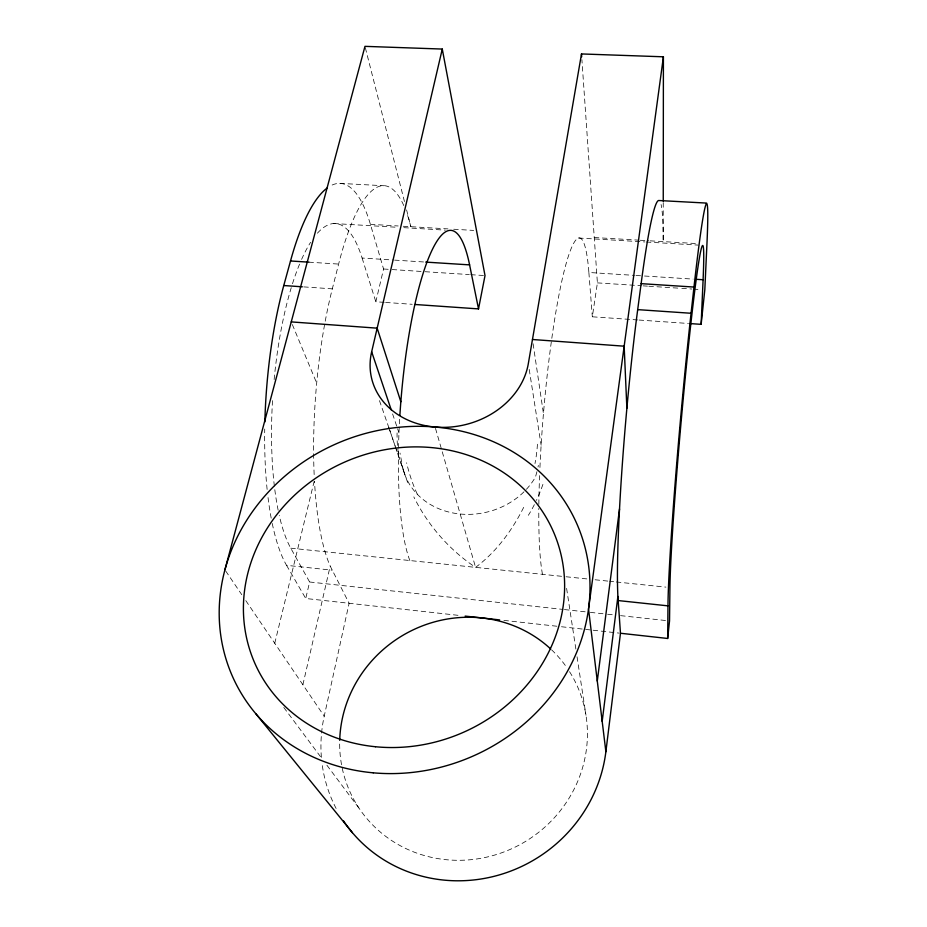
<?xml version="1.0" encoding="UTF-8"?>
<svg xmlns="http://www.w3.org/2000/svg" width="927" height="927" viewBox="0 0 927 927"><rect width="100%" height="100%" fill="white"/><g stroke="black" fill="none" stroke-linecap="round" stroke-linejoin="round"><path stroke-width="0.7" stroke-dasharray="4.63 3.48" d="M663.245 202.619L663.199 241.611A195.504 12.827 -85.1 0 0 661.078 204.531M637.672 319.942L592.33 316.802L597.405 282.886L581.901 59.676M538.355 465.435L538.019 467.011M321.391 757.359A144.797 138.447 -32.5 0 1 324.218 716.189L349.108 603.28L330.197 566.073A190.105 49.316 -85.5 0 1 314.508 481.437M302.886 684.74L330.197 566.073M457.996 615.308L305.736 598.494L309.63 582.005L290.765 548.181A170.707 49.467 -85.6 0 1 279.27 515.458M384.218 302.353L375.829 301.773L383.569 269.004L370.406 224.322A187.486 53.847 -85.9 0 0 329.421 186.478M274.751 643.292L314.438 480.198M314.16 474.578A190.105 49.316 -85.5 0 1 332.318 288.842L338.622 264.079A188.587 48.401 -85.8 0 1 404.01 206.084M536.93 471.669L535.493 476.976A71.588 62.167 -14 0 1 460.638 514.056A71.588 62.167 -14 0 1 402.214 464.844L400.012 453.048M523.674 507.37C512.11 530.383 496.385 551.889 475.574 567.37C449.271 549.862 427.834 525.203 413.824 496.907M339.931 183.384L383.859 185.736M370.406 224.322L398.17 225.968M403.245 226.258L447.973 228.899M453.685 229.236L473.662 230.417M594.253 237.532L638.784 240.163M640.221 240.255L648.83 240.753M650.267 240.846L695.945 243.534M333.697 223.523L398.112 227.335M403.836 227.671L445.342 230.128M578.645 238.019L644.879 241.947M646.316 242.028L698.158 245.099M317.405 233.21A170.707 49.467 -85.6 0 1 362.109 258.042L393.199 260.024M394.612 260.116L424.311 262.005M539.931 467.498A176.315 20.973 -85.1 0 1 564.207 270.893A176.315 20.973 -85.1 0 1 588.877 272.48L634.52 275.377M635.945 275.47L643.071 275.922M644.508 276.014L693.083 279.108M308.911 262.167L338.622 264.079M383.569 269.004L390.742 269.467M392.167 269.56L422.26 271.518M425.111 271.704L469.329 274.577M470.754 274.67L483.581 275.504M597.405 282.886L641.704 285.771M643.141 285.864L647.428 286.142M648.854 286.234L680.383 288.274M681.82 288.367L691.878 289.027M693.315 289.12L700.499 289.583M303.755 286.895L332.318 288.842M385.62 302.445L412.191 304.299M639.085 320.047L688.471 323.477M290.765 548.181L562.121 576.351M566.061 576.756L587.139 578.946M595.076 579.769L608.344 581.148M609.665 581.287L613.651 581.704M616.316 581.982L665.899 587.127M272.237 523.442A188.981 54.844 -85.6 0 0 286.547 565.331L332.156 570.186M309.63 582.005L563.002 609.41M564.439 609.572L588.912 612.214M590.348 612.376L606.188 614.091M607.625 614.242L614.821 615.018M620.58 615.644L669.526 620.939M503.929 620.383L560.047 626.582M561.484 626.745L591.704 630.082M593.141 630.233L619.039 633.095M283.789 707.475L322.596 759.456M326.907 765.227L359.688 809.12M225.713 571.02L241.796 594.717M245.817 600.638L324.218 716.189M286.547 565.331L305.736 598.494M292.353 324.566L316.686 383.106M395.597 447.451L407.857 483.152M379.467 400.626L389.328 428.981M389.792 430.337L404.659 474.16M388.807 427.405L395.145 446.107M392.596 413.929L397.15 427.451M397.602 428.795L398.969 432.851M362.109 258.042L375.829 301.773M435.505 428.413L475.574 567.37M365.331 47.752L404.462 201.541M406.594 209.931L410.858 226.709A188.587 48.401 -85.8 0 0 406.49 212.295M529.213 369.421L541.136 445.192M566.606 588.378L575.957 649.665M577.046 656.791L585.968 715.227M533.095 343.72L543.442 413.569M588.877 272.48L592.33 316.802M336.119 808.46A144.797 138.447 -32.5 0 1 321.947 762.794M542.48 574.311A176.315 20.973 -85.1 0 1 538.807 508.459M538.842 504.381A176.315 20.973 -85.1 0 1 539.584 475.621M278.158 510.267A170.707 49.467 -85.6 0 1 272.608 399.085M274.137 379.583A170.707 49.467 -85.6 0 1 291.263 287.671M292.48 283.743A170.707 49.467 -85.6 0 1 300 263.094M301.599 259.386A170.707 49.467 -85.6 0 1 310.626 242.283M409.85 560.545A173.361 36.223 -85.4 0 1 399.641 419.271M398.459 453.442A109.154 99.316 -63.9 0 1 397.092 432.944M537.44 444.218A108.726 70.869 84.9 0 1 534.983 463.558M417.243 494.091A151.738 116.524 -82.4 0 1 406.605 462.782M542.921 484.369A150.522 91.02 87.6 0 1 536.42 500.406M534.358 504.636A150.522 91.02 87.6 0 1 528.355 515.296M271.194 518.158A188.981 54.844 -85.6 0 1 267.741 495.076M267.127 489.456A188.981 54.844 -85.6 0 1 264.716 429.05M569.549 671.693A125.446 119.907 -32.4 0 1 495.852 854.706A125.446 119.907 -32.4 0 1 339.676 741.762M551.553 649.781A125.446 119.907 -32.4 0 1 566.548 667.173"/><path stroke-width="1.39" d="M663.245 201.182L663.408 56.802L581.496 53.94L528.309 363.708A80.255 67.011 -14 0 1 435.945 427.104A80.255 67.011 -14 0 1 371.657 351.773L442.272 49.061L364.971 46.35L224.913 569.838M706.606 203.083L658.796 200.51A195.504 12.827 -85.1 0 0 641.125 283.65L637.695 309.63A197.138 13.071 -85 0 0 617.892 596.478L620.476 633.257L667.66 638.471L667.973 605.852A198.366 6.501 -84.9 0 1 691.067 313.268L693.975 287.057A196.709 6.373 -84.9 0 1 706.93 244.183L704.81 289.861L701.136 324.346L689.885 323.569M701.136 324.346L703.095 279.745L695.945 279.294M667.66 638.471L669.526 620.939L669.943 587.544A179.154 5.852 -84.9 0 1 689.607 335.064A179.154 5.852 -84.9 0 1 703.095 279.745M343.558 820.974A144.797 138.447 -32.5 0 0 495.783 875.888A144.797 138.447 -32.5 0 0 605.876 751.716L620.476 633.257M602.179 721.333L617.892 596.478M597.278 681.044L619.526 508.958M663.408 56.802L588.529 609.016L605.876 751.716M414.995 304.485L478.517 308.9L485.018 275.597L442.272 49.061M264.855 421.959A188.981 54.844 -85.6 0 1 283.766 285.539L290.51 260.974A187.486 53.847 -85.9 0 1 327.231 187.961M425.725 262.098L469.595 264.879L478.517 308.9M290.51 260.974L308.911 262.167M641.125 283.65L693.975 287.057M283.766 285.539L302.329 286.802M637.695 309.63L691.067 313.268M291.252 321.901L377.162 328.17L400.846 401.785M532.469 339.502L624.161 346.188L626.872 408.239M618.135 600.557L667.973 605.852M465.157 616.096L499.618 619.908M256.037 713.987L352.376 832.643M371.657 351.773L391.229 409.873M581.496 53.94L581.692 56.802M339.711 740.325A125.446 119.907 -32.4 0 1 417.37 627.938A125.446 119.907 -32.4 0 1 550.568 648.865M399.873 415.389A173.361 36.223 -85.4 0 1 431.449 251.426A173.361 36.223 -85.4 0 1 469.595 264.879M373.21 772.817A188.343 170.464 -24.4 0 0 578.552 527.822A188.343 170.464 -24.4 0 0 262.04 499.247A188.343 170.464 -24.4 0 0 373.21 772.817M375.435 746.733A163.14 147.578 -24.3 0 0 555.18 535.933A163.14 147.578 -24.3 0 0 281.437 508.969A163.14 147.578 -24.3 0 0 375.435 746.733"/></g></svg>
